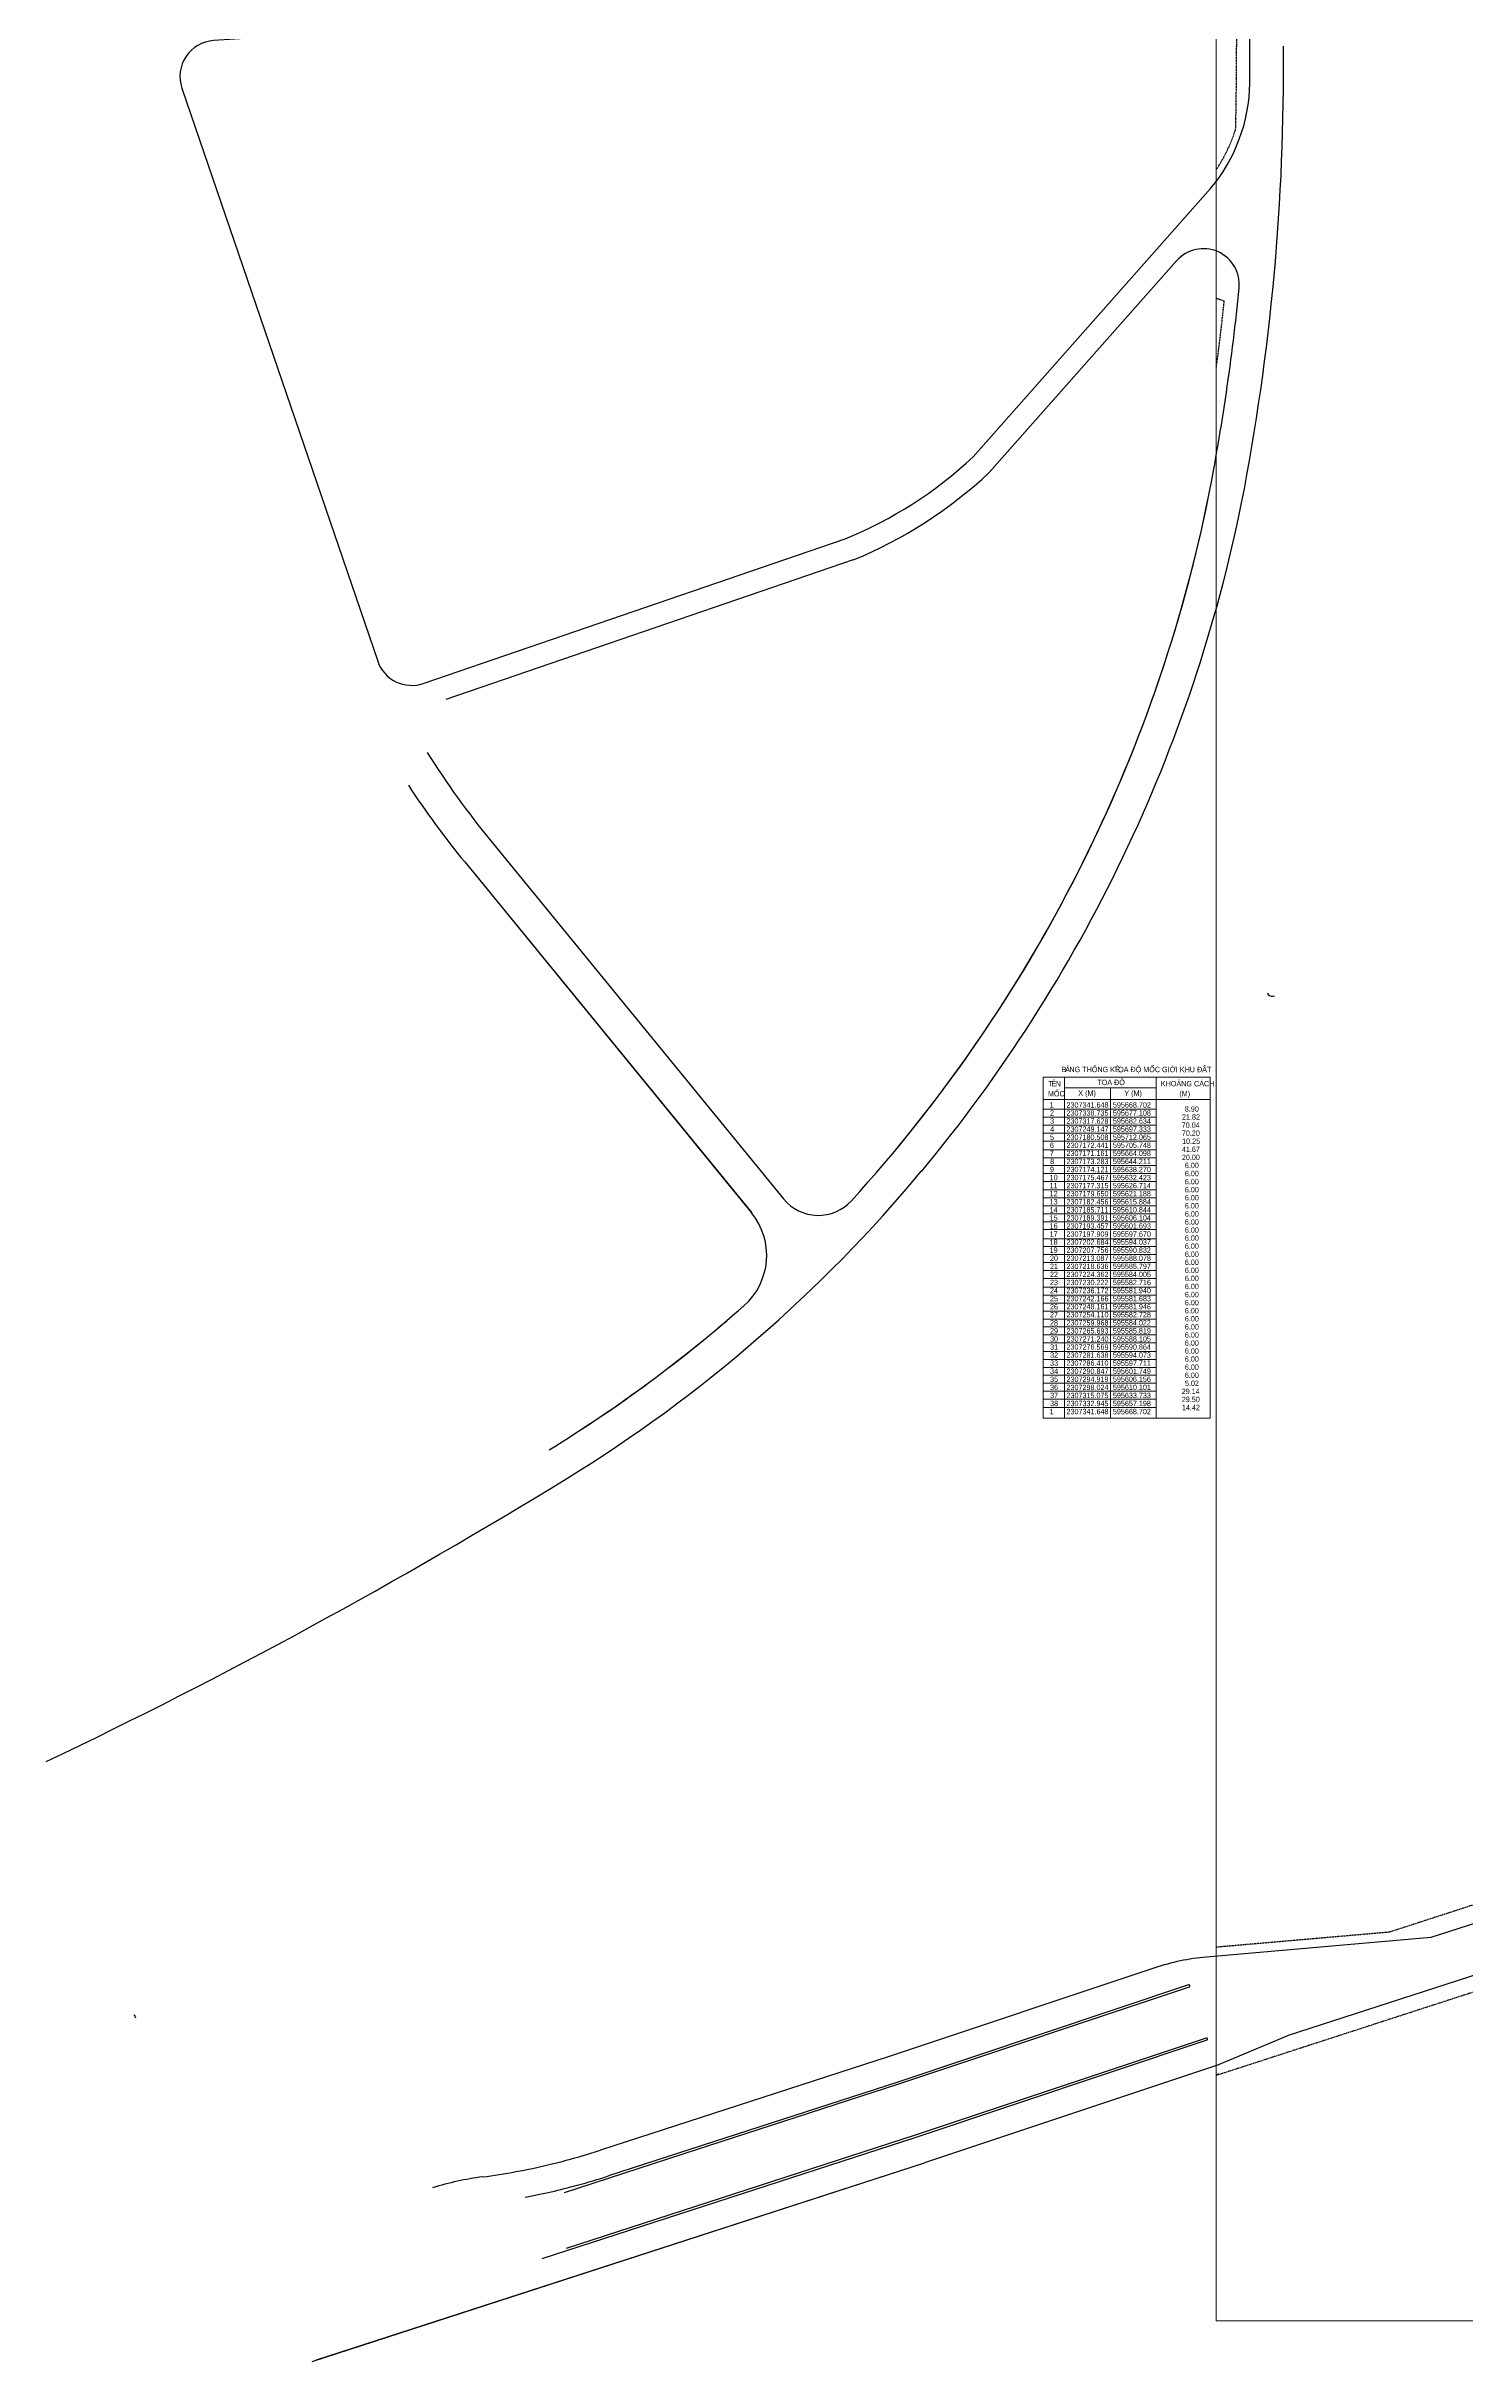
# Model space of a CAD drawing. Header units: millimetres. Extents: x 583747 to 596416, y 2304962 to 2309584.
# Drawn here: x 595182 to 595498, y 2306944 to 2307460 of the extents above; entities that cross this region are included whole.
import ezdxf
from ezdxf.xclip import XClip

# ---------------------------------------------------------------- set-up
doc = ezdxf.new("R2010")
doc.units = ezdxf.units.MM
doc.linetypes.add('DASHDOT', pattern=[1, 0.5, -0.25, 0, -0.25])
doc.layers.add('A-PLOT LINE', color=6, linetype='DASHDOT')
doc.layers.add('AFP-KERB-LINE', color=2, linetype='Continuous')
for name, color, linetype, lineweight in [('KT-DV2', 7, 'Continuous', 15), ('Level 2', 7, 'Continuous', 0), ('Level 26', 7, 'Continuous', 0)]:
    doc.layers.add(name, color=color, linetype=linetype, lineweight=lineweight)
doc.styles.add('Style-.VnArialH', font='')
doc.styles.get('Style-.VnArialH').set_extended_font_data('.VnArialH')

# ---------------------------------------------------------------- blocks, each defined once
blk = doc.blocks.new('PLOT')
at = {"layer": 'A-PLOT LINE', "color": 251}
for p, q in [((3253007, 1390520), (3268378, 1347263)), ((3271942, 1292985), (3285284, 1292962)), ((3507595, 1012989), (3444335, 963624)), ((3512736, 993534), (3407699, 911568)), ((3444335, 963624), (3407035, 946249)), ((3419421, 920885), (3365746, 878222))]:
    blk.add_line(p, q, dxfattribs=at)
blk.add_lwpolyline([(3272971, 1077049, 0.0102646), (3278319, 1090909, 0.1239937), (3293945, 1250361, 0.021937), (3285284, 1292962)], format="xyb", dxfattribs=at)
for centre, radius, start, end in [((2804357, 1173012), 495660, 18.4463, 20.5824), ((3238583, 1328312), 36000, 340.0755, 2.44283)]:
    blk.add_arc(centre, radius, start, end, dxfattribs=at)
blk = doc.blocks.new('DV')
at = {"layer": 'AFP-KERB-LINE'}
for p, q in [((371612, 279931), (329823, 232704)), ((371612, 279931), (329823, 232704)), ((299434, 213185), (208615, 182084)), ((299434, 213185), (208615, 182084)), ((218615, 150561), (283934, 70669)), ((218615, 150561), (283945, 70655)), ((212808, 145814), (276791, 67556)), ((392858, 115857), (393424, 115957, 0)), ((497376, -71739), (428337, -94127)), ((493442, -84578), (396296, -116081)), ((428337, -94127), (378253, -98488)), ((366743, -100877), (307508, -120672)), ((366743, -100877), (307508, -120672)), ((374258, -104692), (309410, -126363)), ((374258, -104692), (309410, -126363)), ((374417, -105166), (309568, -126837)), ((374417, -105166), (309568, -126837)), ((378220, -116547), (313321, -138235)), ((378220, -116547), (313321, -138235)), ((378379, -117022), (313478, -138710)), ((378379, -117022), (313478, -138710)), ((380280, -122712), (396296, -116081)), ((307508, -120672), (243071, -141577)), ((307508, -120672), (243071, -141577)), ((380280, -122712), (315380, -144401)), ((380280, -122712), (315380, -144401)), ((309414, -126362), (260513, -142227)), ((309414, -126362), (260513, -142227)), ((309414, -126362), (260513, -142227)), ((309414, -126362), (260513, -142227)), ((309568, -126837), (261491, -142435)), ((309568, -126837), (261491, -142435)), ((309568, -126837), (261491, -142435)), ((309568, -126837), (261491, -142435)), ((313478, -138710), (230040, -165780)), ((313478, -138710), (230040, -165780)), ((313478, -138710), (230040, -165780)), ((313478, -138710), (230040, -165780)), ((313321, -138235), (235469, -163493)), ((313321, -138235), (235469, -163493)), ((315329, -144417), (178705, -188743, 0)), ((315329, -144417), (179668, -188430, 0)), ((261491, -142435), (234976, -151037)), ((260513, -142227), (244923, -147285))]:
    blk.add_line(p, q, dxfattribs=at)
at = {"layer": 'AFP-KERB-LINE', "elevation": 0}
for points in [[(387940, 327762), (388289, 373460, 0.5222384), (377571, 381045), (277074, 344739, -0.0710908), (220838, 333062), (156795, 329035, 0.4945682), (149727, 318465), (193398, 190620, 0.414438), (203560, 185638), (297675, 217868, 0.0907084), (326234, 236193), (379205, 296058, 0.1719261), (387955, 319529)], [(387955, 319529, 0.004128), (387940, 327762)], [(387955, 319529, 0.004128), (387940, 327762)], [(200242, 162917, 0.025868), (212808, 145814), (276830, 67509)]]:
    blk.add_lwpolyline(points, format="xyb", dxfattribs=at)
at = {"layer": 'AFP-KERB-LINE'}
for centre, radius, start, end in [((-110695, 322720), 506160, 348.97334, 0.57174), ((-110695, 322720), 506160, 348.97334, 0.57174), ((377603, 274630), 8000, 354.3753, 138.49622), ((377603, 274630), 8000, 354.3753, 138.49622), ((-110695, 322720), 498660, 348.97657, 354.3753), ((-110695, 322720), 498660, 348.97657, 354.3753), ((261865, 305091), 99289, 292.23381, 313.19202), ((261865, 305091), 99289, 292.23381, 313.19202), ((54363, 293126), 330999, 317.67447, 348.54161), ((54363, 293126), 330999, 320.26578, 348.54161), ((54363, 293126), 338499, 320.26578, 348.54643), ((54363, 293126), 338499, 320.26578, 348.54643), ((371709, 275729), 197750, 212.23592, 219.26918), ((371709, 275729), 197750, 212.23592, 219.26918), ((392858, 116857), 1000, 192.35363, 282.16426), ((67113, 282597), 321909, 301.56066, 320.26578), ((67113, 282597), 321909, 301.56066, 320.26578), ((265179, 58061), 15000, 311.41587, 39.26918), ((291687, 76984), 10000, 219.26918, 317.67447), ((67113, 282597), 314409, 301.56066, 311.42393), ((67113, 282597), 314409, 301.56066, 311.42393), ((67113, 282597), 314409, 301.56066, 311.42393), ((67113, 282597), 314409, 301.56066, 311.41587), ((-422991, 1080478), 1258294, 295.538481, 301.560657), ((382590, -148299), 50000, 94.97628, 108.47857), ((374338, -104929), 250, 288.47857, 108.47857), ((210289, -74942), 80000, 207.00302, 207.59628), ((378299, -116784), 250, 288.47857, 108.47857), ((197553, -1277), 147500, 283.36869, 286.42818), ((197553, -1277), 147500, 286.44057, 287.97477), ((225659, -215011, 0), 68075, 97.49143, 107.08341), ((197553, -1277), 147500, 277.49143, 283.36572), ((197553, -1277), 153500, 280.8039, 285.2309), ((197553, -1277), 153500, 285.2309, 287.97477)]:
    blk.add_arc(centre, radius, start, end, dxfattribs=at)
ref = blk.add_blockref('PLOT', (-3147123, 179596, 0), dxfattribs=dict(rotation=340.0000000045929))
XClip(ref).set_block_clipping_path([(3437700.5976729654, 868981.9081885163), (3912891.8375199828, 1041937.3750337446), (3715693.8178756535, 1583734.481302836), (3240502.5780286361, 1410779.0144576086)])

msp = doc.modelspace()

# ---------------------------------------------------------------- linework, layer by layer
at = {"layer": 'Level 2', "color": 7, "linetype": 'Continuous', "lineweight": 0}
for p, q in [((595403.92, 2307230.51), (595403.92, 2307154.41)), ((595403.92, 2307230.51), (595441.17, 2307230.51)), ((595408.72, 2307230.51), (595408.72, 2307154.41)), ((595408.72, 2307228.1), (595429.17, 2307228.1)), ((595418.94, 2307228.1), (595418.94, 2307154.41)), ((595429.17, 2307230.51), (595429.17, 2307154.41)), ((595441.17, 2307230.51), (595441.17, 2307154.41)), ((595403.92, 2307225.53), (595441.17, 2307225.53)), ((595403.92, 2307223.38), (595429.17, 2307223.38)), ((595403.92, 2307221.55), (595429.17, 2307221.55)), ((595403.92, 2307219.8), (595429.17, 2307219.8)), ((595403.92, 2307218.03), (595429.17, 2307218.03)), ((595403.92, 2307216.26), (595429.17, 2307216.26)), ((595403.92, 2307214.31), (595429.17, 2307214.31)), ((595403.92, 2307212.54), (595429.17, 2307212.54)), ((595403.92, 2307210.77), (595429.17, 2307210.77)), ((595403.92, 2307209), (595429.17, 2307209)), ((595403.92, 2307207.23), (595429.17, 2307207.23)), ((595403.92, 2307205.34), (595429.17, 2307205.34)), ((595403.92, 2307203.57), (595429.17, 2307203.57)), ((595403.92, 2307201.8), (595429.17, 2307201.8)), ((595403.92, 2307200.03), (595429.17, 2307200.03)), ((595403.92, 2307198.26), (595429.17, 2307198.26)), ((595403.92, 2307196.49), (595429.17, 2307196.49)), ((595403.92, 2307194.47), (595429.17, 2307194.47)), ((595403.92, 2307192.7), (595429.17, 2307192.7)), ((595403.92, 2307190.93), (595429.17, 2307190.93)), ((595403.92, 2307189.16), (595429.17, 2307189.16)), ((595403.92, 2307187.39), (595429.17, 2307187.39)), ((595403.92, 2307185.62), (595429.17, 2307185.62)), ((595403.92, 2307183.62), (595429.17, 2307183.62)), ((595403.92, 2307181.85), (595429.17, 2307181.85)), ((595403.92, 2307180.08), (595429.17, 2307180.08)), ((595403.92, 2307178.31), (595429.17, 2307178.31)), ((595403.92, 2307176.54), (595429.17, 2307176.54)), ((595403.92, 2307174.77), (595429.17, 2307174.77)), ((595403.92, 2307173), (595429.17, 2307173)), ((595403.92, 2307171.23), (595429.17, 2307171.23)), ((595403.92, 2307169.3), (595429.17, 2307169.3)), ((595403.92, 2307167.53), (595429.17, 2307167.53)), ((595403.92, 2307165.76), (595429.17, 2307165.76)), ((595403.92, 2307163.99), (595429.17, 2307163.99)), ((595403.92, 2307162.22), (595429.17, 2307162.22)), ((595403.92, 2307160.45), (595429.17, 2307160.45)), ((595403.92, 2307158.68), (595429.17, 2307158.68)), ((595403.92, 2307156.81), (595429.17, 2307156.81)), ((595403.92, 2307154.41), (595441.17, 2307154.41))]:
    msp.add_line(p, q, dxfattribs=at)

# ---------------------------------------------------------------- block references
at = {"layer": 'KT-DV2', "xscale": 0.001, "yscale": 0.001, "zscale": 0.001}
msp.add_blockref('DV', (595062.1, 2307132.69), dxfattribs=at)

# ---------------------------------------------------------------- texts
at = {"layer": 'Level 26', "color": 7, "style": 'Style-.VnArialH', "width": 0.8}
for s, p in [('B', (595408.08, 2307231.62)), ('¶', (595408.88, 2307231.62)), ('ng thèng k£', (595409.81, 2307231.62)), ('täa ®é mèc giíi khu ®Êt', (595419.68, 2307231.62)), ('T', (595405.07, 2307228.46)), ('Mèc', (595405.01, 2307226.21)), ('ª', (595405.8, 2307228.46)), ('n', (595406.73, 2307228.46)), ('X (m)', (595411.78, 2307226.33)), ('Täa ®é', (595416.03, 2307228.74)), ('Y (m)', (595422.06, 2307226.33)), ('Kho¶NG C¸CH', (595430.2, 2307228.46)), ('(m)', (595434.33, 2307226.21)), ('1', (595405.39, 2307223.71)), ('2', (595405.47, 2307221.91)), ('3', (595405.49, 2307220.11)), ('2307341.648', (595409.15, 2307223.71)), ('2307338.735', (595409.15, 2307221.91)), ('2307317.628', (595409.15, 2307220.11)), ('595668.702', (595419.5, 2307223.71)), ('595677.108', (595419.5, 2307221.91)), ('595682.634', (595419.5, 2307220.11)), ('  21.82', (595434.02, 2307221.01)), ('  8.90', (595434.66, 2307222.81)), ('5', (595405.46, 2307216.51)), ('6', (595405.45, 2307214.71)), ('4', (595405.5, 2307218.31)), ('2307249.147', (595409.15, 2307218.31)), ('2307180.508', (595409.15, 2307216.51)), ('2307172.441', (595409.15, 2307214.71)), ('595697.333', (595419.5, 2307218.31)), ('595712.065', (595419.5, 2307216.51)), ('595705.748', (595419.5, 2307214.71)), ('  70.04', (595433.96, 2307219.21)), ('  70.20', (595433.99, 2307217.41)), ('  10.25', (595434.05, 2307215.61)), ('7', (595405.43, 2307212.91)), ('8', (595405.5, 2307211.11)), ('2307171.161', (595409.15, 2307212.91)), ('2307173.283', (595409.15, 2307211.11)), ('595664.098', (595419.5, 2307212.91)), ('595644.211', (595419.5, 2307211.11)), ('  41.67', (595434, 2307213.81)), ('  20.00', (595433.99, 2307212.01)), ('  6.00', (595434.66, 2307210.21)), ('10', (595405.39, 2307207.51)), ('11', (595405.39, 2307205.71)), ('9', (595405.46, 2307209.31)), ('2307174.121', (595409.15, 2307209.31)), ('2307175.467', (595409.15, 2307207.51)), ('2307177.315', (595409.15, 2307205.71)), ('595638.270', (595419.5, 2307209.31)), ('595632.423', (595419.5, 2307207.51)), ('595626.714', (595419.5, 2307205.71)), ('  6.00', (595434.66, 2307208.41)), ('  6.00', (595434.66, 2307206.61)), ('  6.00', (595434.66, 2307204.81)), ('12', (595405.39, 2307203.91)), ('13', (595405.39, 2307202.11)), ('14', (595405.39, 2307200.31)), ('2307179.650', (595409.15, 2307203.91)), ('2307182.456', (595409.15, 2307202.11)), ('2307185.711', (595409.15, 2307200.31)), ('595621.188', (595419.5, 2307203.91)), ('595615.884', (595419.5, 2307202.11)), ('595610.844', (595419.5, 2307200.31)), ('  6.00', (595434.66, 2307203.01)), ('  6.00', (595434.66, 2307201.21)), ('  6.00', (595434.66, 2307199.41)), ('15', (595405.39, 2307198.51)), ('16', (595405.39, 2307196.71)), ('17', (595405.39, 2307194.91)), ('2307189.391', (595409.15, 2307198.51)), ('2307193.457', (595409.15, 2307196.71)), ('2307197.909', (595409.15, 2307194.91)), ('595606.104', (595419.5, 2307198.51)), ('595601.693', (595419.5, 2307196.71)), ('595597.670', (595419.5, 2307194.91)), ('  6.00', (595434.66, 2307197.61)), ('  6.00', (595434.66, 2307195.81)), ('  6.00', (595434.66, 2307194.01)), ('18', (595405.39, 2307193.11)), ('19', (595405.39, 2307191.31)), ('20', (595405.47, 2307189.51)), ('2307202.684', (595409.15, 2307193.11)), ('2307207.756', (595409.15, 2307191.31)), ('2307213.087', (595409.15, 2307189.51)), ('595594.037', (595419.5, 2307193.11)), ('595590.832', (595419.5, 2307191.31)), ('595588.078', (595419.5, 2307189.51)), ('  6.00', (595434.66, 2307192.21)), ('  6.00', (595434.66, 2307190.41)), ('21', (595405.47, 2307187.71)), ('22', (595405.47, 2307185.91)), ('23', (595405.47, 2307184.11)), ('2307218.636', (595409.15, 2307187.71)), ('2307224.362', (595409.15, 2307185.91)), ('2307230.222', (595409.15, 2307184.11)), ('595585.797', (595419.5, 2307187.71)), ('595584.005', (595419.5, 2307185.91)), ('595582.716', (595419.5, 2307184.11)), ('  6.00', (595434.66, 2307188.61)), ('  6.00', (595434.66, 2307186.81)), ('  6.00', (595434.66, 2307185.01)), ('24', (595405.47, 2307182.31)), ('25', (595405.47, 2307180.51)), ('26', (595405.47, 2307178.71)), ('2307236.172', (595409.15, 2307182.31)), ('2307242.166', (595409.15, 2307180.51)), ('2307248.161', (595409.15, 2307178.71)), ('595581.940', (595419.5, 2307182.31)), ('595581.683', (595419.5, 2307180.51)), ('595581.946', (595419.5, 2307178.71)), ('  6.00', (595434.66, 2307183.21)), ('  6.00', (595434.66, 2307181.41)), ('  6.00', (595434.66, 2307179.61)), ('27', (595405.47, 2307176.91)), ('28', (595405.47, 2307175.11)), ('29', (595405.47, 2307173.31)), ('2307254.110', (595409.15, 2307176.91)), ('2307259.968', (595409.15, 2307175.11)), ('2307265.693', (595409.15, 2307173.31)), ('595582.728', (595419.5, 2307176.91)), ('595584.022', (595419.5, 2307175.11)), ('595585.819', (595419.5, 2307173.31)), ('  6.00', (595434.66, 2307177.81)), ('  6.00', (595434.66, 2307176.01)), ('  6.00', (595434.66, 2307174.21)), ('30', (595405.49, 2307171.51)), ('31', (595405.49, 2307169.71)), ('2307271.240', (595409.15, 2307171.51)), ('2307276.569', (595409.15, 2307169.71)), ('595588.105', (595419.5, 2307171.51)), ('595590.864', (595419.5, 2307169.71)), ('  6.00', (595434.66, 2307172.41)), ('  6.00', (595434.66, 2307170.61)), ('  6.00', (595434.66, 2307168.81)), ('32', (595405.49, 2307167.91)), ('33', (595405.49, 2307166.11)), ('34', (595405.49, 2307164.31)), ('2307281.638', (595409.15, 2307167.91)), ('2307286.410', (595409.15, 2307166.11)), ('2307290.847', (595409.15, 2307164.31)), ('595594.073', (595419.5, 2307167.91)), ('595597.711', (595419.5, 2307166.11)), ('595601.749', (595419.5, 2307164.31)), ('  6.00', (595434.66, 2307167.01)), ('  6.00', (595434.66, 2307165.21)), ('  6.00', (595434.66, 2307163.41)), ('35', (595405.49, 2307162.51)), ('36', (595405.49, 2307160.71)), ('37', (595405.49, 2307158.91)), ('2307294.919', (595409.15, 2307162.51)), ('2307298.024', (595409.15, 2307160.71)), ('2307315.075', (595409.15, 2307158.91)), ('595606.156', (595419.5, 2307162.51)), ('595610.101', (595419.5, 2307160.71)), ('595633.733', (595419.5, 2307158.91)), ('  29.14', (595433.96, 2307159.81)), ('  29.50', (595433.99, 2307158.01)), ('  5.02', (595434.68, 2307161.61)), ('1', (595405.39, 2307155.31)), ('38', (595405.49, 2307157.11)), ('2307332.945', (595409.15, 2307157.11)), ('2307341.648', (595409.15, 2307155.31)), ('595657.198', (595419.5, 2307157.11)), ('595668.702', (595419.5, 2307155.31)), ('  14.42', (595434.02, 2307156.21))]:
    msp.add_text(s, height=1.2, rotation=359.9758, dxfattribs=at).set_placement(p)

doc.saveas('drawing.dxf')
